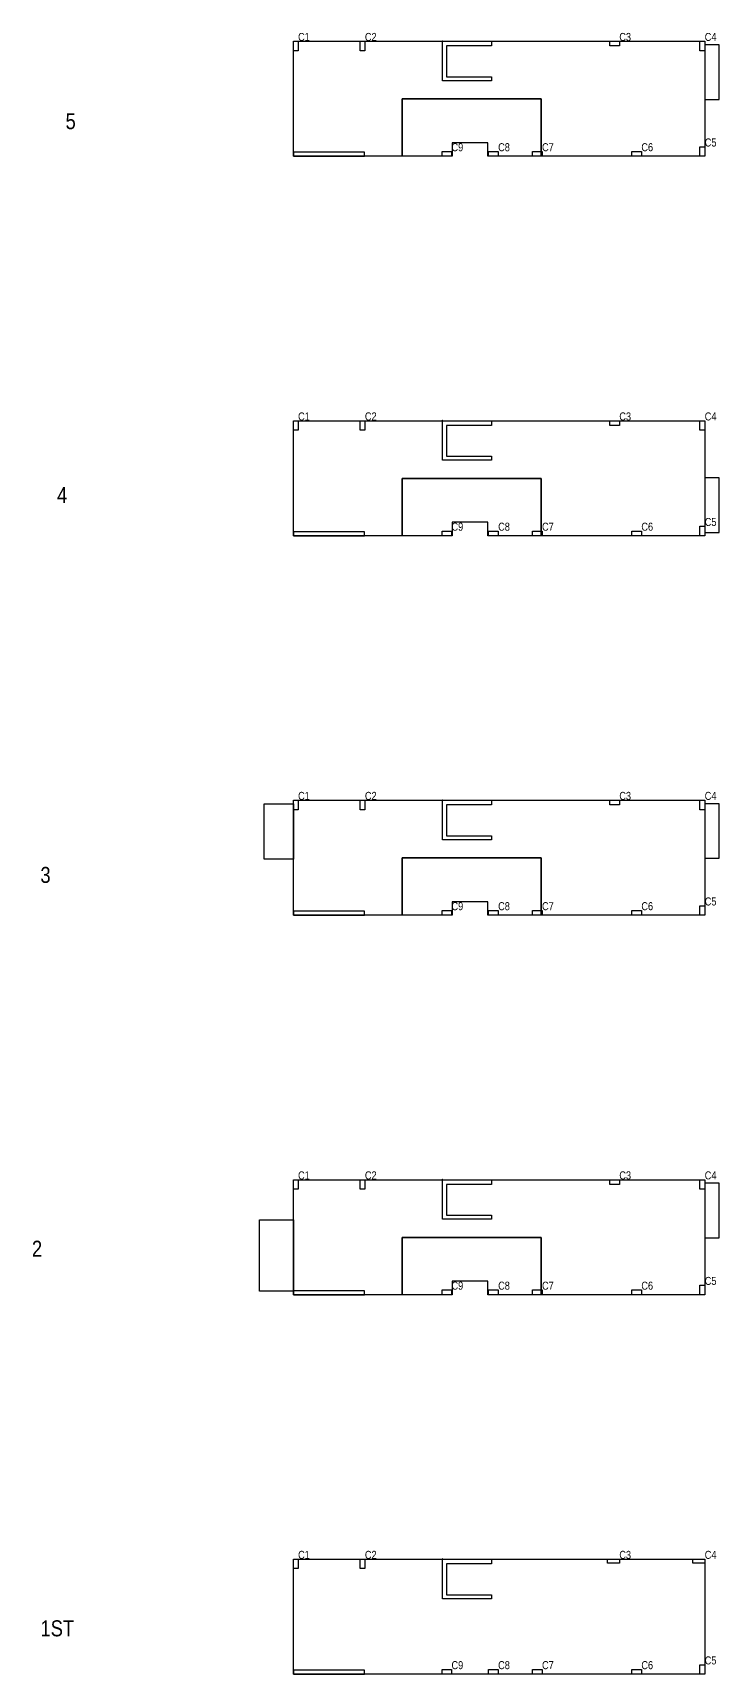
# Model space of a CAD drawing. Header units: inches. Extents: x 6 to 1742, y 2 to 8954.
# Drawn here: x 6 to 1742, y 2 to 4154 of the extents above; entities that cross this region are included whole.
import ezdxf

# ---------------------------------------------------------------- set-up
doc = ezdxf.new("R2010")
doc.units = ezdxf.units.IN
doc.header["$MEASUREMENT"] = 0
doc.header["$PDMODE"] = 98
for name, color, linetype in [('ADDITIONAL-LOAD', 3, 'Continuous'), ('BOUNDARY', 5, 'Continuous'), ('COL', 6, 'Continuous'), ('COL-LABEL', 2, 'Continuous'), ('datum', 7, 'Continuous'), ('STORY', 1, 'Continuous'), ('WALL', 1, 'Continuous')]:
    doc.layers.add(name, color=color, linetype=linetype)
doc.styles.add('3-32 ANNOTATIVE', font='Arial Narrow.ttf', dxfattribs={"height": 0.09375})

msp = doc.modelspace()

# ---------------------------------------------------------------- linework, layer by layer
at = {"layer": 'ADDITIONAL-LOAD'}
for points in [[(1705.3, 3985.8), (1741.8, 3985.8), (1741.8, 4123.8), (1705.3, 4123.8)], [(939.8, 3986.8), (1291.8, 3986.8), (1291.8, 3841.8), (1156.8, 3841.8), (1156.8, 3875.8), (1066.9, 3875.8), (1066.9, 3841.8), (939.8, 3841.8)], [(939.8, 3026.8), (1291.8, 3026.8), (1291.8, 2881.8), (1156.8, 2881.8), (1156.8, 2915.8), (1066.9, 2915.8), (1066.9, 2881.8), (939.8, 2881.8)], [(1705.3, 2890.2), (1741.8, 2890.2), (1741.8, 3028.2), (1705.3, 3028.2)], [(590.8, 2203.8), (664.8, 2203.8), (664.8, 2063.8), (590.8, 2063.8)], [(1705.3, 2065.8), (1741.8, 2065.8), (1741.8, 2203.8), (1705.3, 2203.8)], [(939.8, 2066.8), (1291.8, 2066.8), (1291.8, 1921.8), (1156.8, 1921.8), (1156.8, 1955.8), (1066.9, 1955.8), (1066.9, 1921.8), (939.8, 1921.8)], [(1705.3, 1105.8), (1741.8, 1105.8), (1741.8, 1243.8), (1705.3, 1243.8)], [(578.8, 1150.8), (664.8, 1150.8), (664.8, 970.8), (578.8, 970.8)], [(939.8, 1106.8), (1291.8, 1106.8), (1291.8, 961.8), (1156.8, 961.8), (1156.8, 995.8), (1066.9, 995.8), (1066.9, 961.8), (939.8, 961.8)]]:
    msp.add_lwpolyline(points, close=True, dxfattribs=at)
at = {"layer": 'BOUNDARY'}
for points in [[(664.8, 4132.8), (1531.5, 4132.8), (1705.3, 4132.8), (1705.3, 3993.6), (1705.3, 3841.8), (1291.8, 3841.8), (1291.8, 3986.8), (939.8, 3986.8), (939.8, 3841.8), (664.8, 3841.8)], [(664.8, 3172.8), (1531.5, 3172.8), (1705.3, 3172.8), (1705.3, 3033.6), (1705.3, 2881.8), (1291.8, 2881.8), (1291.8, 3026.8), (939.8, 3026.8), (939.8, 2881.8), (664.8, 2881.8)], [(664.8, 2212.8), (1531.5, 2212.8), (1705.3, 2212.8), (1705.3, 2073.6), (1705.3, 1921.8), (1291.8, 1921.8), (1291.8, 2066.8), (939.8, 2066.8), (939.8, 1921.8), (664.8, 1921.8)], [(664.8, 1252.8), (1531.5, 1252.8), (1705.3, 1252.8), (1705.3, 1113.6), (1705.3, 961.8), (1291.8, 961.8), (1291.8, 1106.8), (939.8, 1106.8), (939.8, 961.8), (664.8, 961.8)], [(664.8, 292.8), (1531.5, 292.8), (1705.3, 292.8), (1705.3, 153.6), (1705.3, 1.8), (664.8, 1.8)]]:
    msp.add_lwpolyline(points, close=True, dxfattribs=at)
at = {"layer": 'COL'}
for points in [[(664.8, 4132.8), (676.8, 4132.8), (676.8, 4108.8), (664.8, 4108.8)], [(833.8, 4132.8), (845.8, 4132.8), (845.8, 4108.8), (833.8, 4108.8)], [(1465.3, 4132.8), (1489.3, 4132.8), (1489.3, 4120.8), (1465.3, 4120.8)], [(1693.3, 4132.8), (1705.3, 4132.8), (1705.3, 4108.8), (1693.3, 4108.8)], [(1693.3, 3865.8), (1705.3, 3865.8), (1705.3, 3841.8), (1693.3, 3841.8)], [(1040.8, 3853.8), (1064.8, 3853.8), (1064.8, 3841.8), (1040.8, 3841.8)], [(1158.8, 3853.8), (1182.8, 3853.8), (1182.8, 3841.8), (1158.8, 3841.8)], [(1269.8, 3853.8), (1293.8, 3853.8), (1293.8, 3841.8), (1269.8, 3841.8)], [(1521, 3853.8), (1545, 3853.8), (1545, 3841.8), (1521, 3841.8)], [(664.8, 3172.8), (676.8, 3172.8), (676.8, 3148.8), (664.8, 3148.8)], [(833.8, 3172.8), (845.8, 3172.8), (845.8, 3148.8), (833.8, 3148.8)], [(1465.3, 3172.8), (1489.3, 3172.8), (1489.3, 3160.8), (1465.3, 3160.8)], [(1693.3, 3172.8), (1705.3, 3172.8), (1705.3, 3148.8), (1693.3, 3148.8)], [(1040.8, 2893.8), (1064.8, 2893.8), (1064.8, 2881.8), (1040.8, 2881.8)], [(1158.8, 2893.8), (1182.8, 2893.8), (1182.8, 2881.8), (1158.8, 2881.8)], [(1269.8, 2893.8), (1293.8, 2893.8), (1293.8, 2881.8), (1269.8, 2881.8)], [(1521, 2893.8), (1545, 2893.8), (1545, 2881.8), (1521, 2881.8)], [(1693.3, 2905.8), (1705.3, 2905.8), (1705.3, 2881.8), (1693.3, 2881.8)], [(664.8, 2212.8), (676.8, 2212.8), (676.8, 2188.8), (664.8, 2188.8)], [(833.8, 2212.8), (845.8, 2212.8), (845.8, 2188.8), (833.8, 2188.8)], [(1465.3, 2212.8), (1489.3, 2212.8), (1489.3, 2200.8), (1465.3, 2200.8)], [(1693.3, 2212.8), (1705.3, 2212.8), (1705.3, 2188.8), (1693.3, 2188.8)], [(1040.8, 1933.8), (1064.8, 1933.8), (1064.8, 1921.8), (1040.8, 1921.8)], [(1158.8, 1933.8), (1182.8, 1933.8), (1182.8, 1921.8), (1158.8, 1921.8)], [(1269.8, 1933.8), (1293.8, 1933.8), (1293.8, 1921.8), (1269.8, 1921.8)], [(1521, 1933.8), (1545, 1933.8), (1545, 1921.8), (1521, 1921.8)], [(1693.3, 1945.8), (1705.3, 1945.8), (1705.3, 1921.8), (1693.3, 1921.8)], [(664.8, 1252.8), (676.8, 1252.8), (676.8, 1228.8), (664.8, 1228.8)], [(833.8, 1252.8), (845.8, 1252.8), (845.8, 1228.8), (833.8, 1228.8)], [(1465.3, 1252.8), (1489.3, 1252.8), (1489.3, 1240.8), (1465.3, 1240.8)], [(1693.3, 1252.8), (1705.3, 1252.8), (1705.3, 1228.8), (1693.3, 1228.8)], [(1040.8, 973.8), (1064.8, 973.8), (1064.8, 961.8), (1040.8, 961.8)], [(1158.8, 973.8), (1182.8, 973.8), (1182.8, 961.8), (1158.8, 961.8)], [(1269.8, 973.8), (1293.8, 973.8), (1293.8, 961.8), (1269.8, 961.8)], [(1521, 973.8), (1545, 973.8), (1545, 961.8), (1521, 961.8)], [(1693.3, 985.8), (1705.3, 985.8), (1705.3, 961.8), (1693.3, 961.8)], [(664.8, 292.8), (676.8, 292.8), (676.8, 268.8), (664.8, 268.8)], [(833.8, 292.8), (845.8, 292.8), (845.8, 268.8), (833.8, 268.8)], [(1459.3, 292.8), (1489.3, 292.8), (1489.3, 282.8), (1459.3, 282.8)], [(1675.3, 292.8), (1705.3, 292.8), (1705.3, 282.8), (1675.3, 282.8)], [(1040.8, 13.8), (1064.8, 13.8), (1064.8, 1.8), (1040.8, 1.8)], [(1158.8, 13.8), (1182.8, 13.8), (1182.8, 1.8), (1158.8, 1.8)], [(1269.8, 13.8), (1293.8, 13.8), (1293.8, 1.8), (1269.8, 1.8)], [(1521, 13.8), (1545, 13.8), (1545, 1.8), (1521, 1.8)], [(1693.3, 25.8), (1705.3, 25.8), (1705.3, 1.8), (1693.3, 1.8)]]:
    msp.add_lwpolyline(points, close=True, dxfattribs=at)
at = {"layer": 'datum'}
for p in [(1041.8, 4132.8), (1041.8, 3172.8), (1041.8, 2212.8), (1041.8, 1252.8), (1041.8, 292.8)]:
    msp.add_point(p, dxfattribs=at)
at = {"layer": 'WALL'}
for points in [[(1165.8, 4120.8), (1165.8, 4120.8), (1051.8, 4120.8), (1051.8, 4042.8), (1165.8, 4042.8), (1165.8, 4032.8), (1041.8, 4032.8), (1041.8, 4132.8), (1165.8, 4132.8)], [(664.8, 3841.8), (844.8, 3841.8), (844.8, 3851.8), (664.8, 3851.8)], [(1165.8, 3160.8), (1165.8, 3160.8), (1051.8, 3160.8), (1051.8, 3082.8), (1165.8, 3082.8), (1165.8, 3072.8), (1041.8, 3072.8), (1041.8, 3172.8), (1165.8, 3172.8)], [(664.8, 2881.8), (844.8, 2881.8), (844.8, 2891.8), (664.8, 2891.8)], [(1165.8, 2200.8), (1165.8, 2200.8), (1051.8, 2200.8), (1051.8, 2122.8), (1165.8, 2122.8), (1165.8, 2112.8), (1041.8, 2112.8), (1041.8, 2212.8), (1165.8, 2212.8)], [(664.8, 1921.8), (844.8, 1921.8), (844.8, 1931.8), (664.8, 1931.8)], [(1165.8, 1240.8), (1165.8, 1240.8), (1051.8, 1240.8), (1051.8, 1162.8), (1165.8, 1162.8), (1165.8, 1152.8), (1041.8, 1152.8), (1041.8, 1252.8), (1165.8, 1252.8)], [(664.8, 961.8), (844.8, 961.8), (844.8, 971.8), (664.8, 971.8)], [(1165.8, 280.8), (1165.8, 280.8), (1051.8, 280.8), (1051.8, 202.8), (1165.8, 202.8), (1165.8, 192.8), (1041.8, 192.8), (1041.8, 292.8), (1165.8, 292.8)], [(664.8, 1.8), (844.8, 1.8), (844.8, 11.8), (664.8, 11.8)]]:
    msp.add_lwpolyline(points, close=True, dxfattribs=at)

# ---------------------------------------------------------------- texts
at = {"layer": 'COL-LABEL', "char_height": 20.25, "attachment_point": 1, "style": '3-32 ANNOTATIVE'}
for s, insert in [('C1', (676.8, 4153.8)), ('C2', (845.8, 4153.8)), ('C3', (1489.3, 4153.8)), ('C4', (1705.3, 4153.8)), ('C9', (1064.8, 3874.8)), ('C8', (1182.8, 3874.8)), ('C7', (1293.8, 3874.8)), ('C6', (1545, 3874.8)), ('C5', (1705.3, 3886.8)), ('C1', (676.8, 3193.8)), ('C2', (845.8, 3193.8)), ('C3', (1489.3, 3193.8)), ('C4', (1705.3, 3193.8)), ('C9', (1064.8, 2914.8)), ('C8', (1182.8, 2914.8)), ('C7', (1293.8, 2914.8)), ('C6', (1545, 2914.8)), ('C5', (1705.3, 2926.8)), ('C1', (676.8, 2233.8)), ('C2', (845.8, 2233.8)), ('C3', (1489.3, 2233.8)), ('C4', (1705.3, 2233.8)), ('C9', (1064.8, 1954.8)), ('C8', (1182.8, 1954.8)), ('C7', (1293.8, 1954.8)), ('C6', (1545, 1954.8)), ('C5', (1705.3, 1966.8)), ('C1', (676.8, 1273.8)), ('C2', (845.8, 1273.8)), ('C3', (1489.3, 1273.8)), ('C4', (1705.3, 1273.8)), ('C5', (1705.3, 1006.8)), ('C9', (1064.8, 994.8)), ('C8', (1182.8, 994.8)), ('C7', (1293.8, 994.8)), ('C6', (1545, 994.8)), ('C1', (676.8, 313.8)), ('C2', (845.8, 313.8)), ('C3', (1489.3, 313.8)), ('C4', (1705.3, 313.8)), ('C5', (1705.3, 46.8)), ('C9', (1064.8, 34.8)), ('C8', (1182.8, 34.8)), ('C7', (1293.8, 34.8)), ('C6', (1545, 34.8))]:
    msp.add_mtext(s, dxfattribs=dict(at, insert=insert))
at = {"layer": 'STORY', "char_height": 40.5, "attachment_point": 1, "style": '3-32 ANNOTATIVE'}
for s, insert in [('5', (88.7, 3950.8)), ('4', (67.2, 3005.2)), ('3', (25.1, 2044)), ('2', (3.6, 1098.4)), ('1ST', (25.3, 138.1))]:
    msp.add_mtext(s, dxfattribs=dict(at, insert=insert))

doc.saveas('drawing.dxf')
